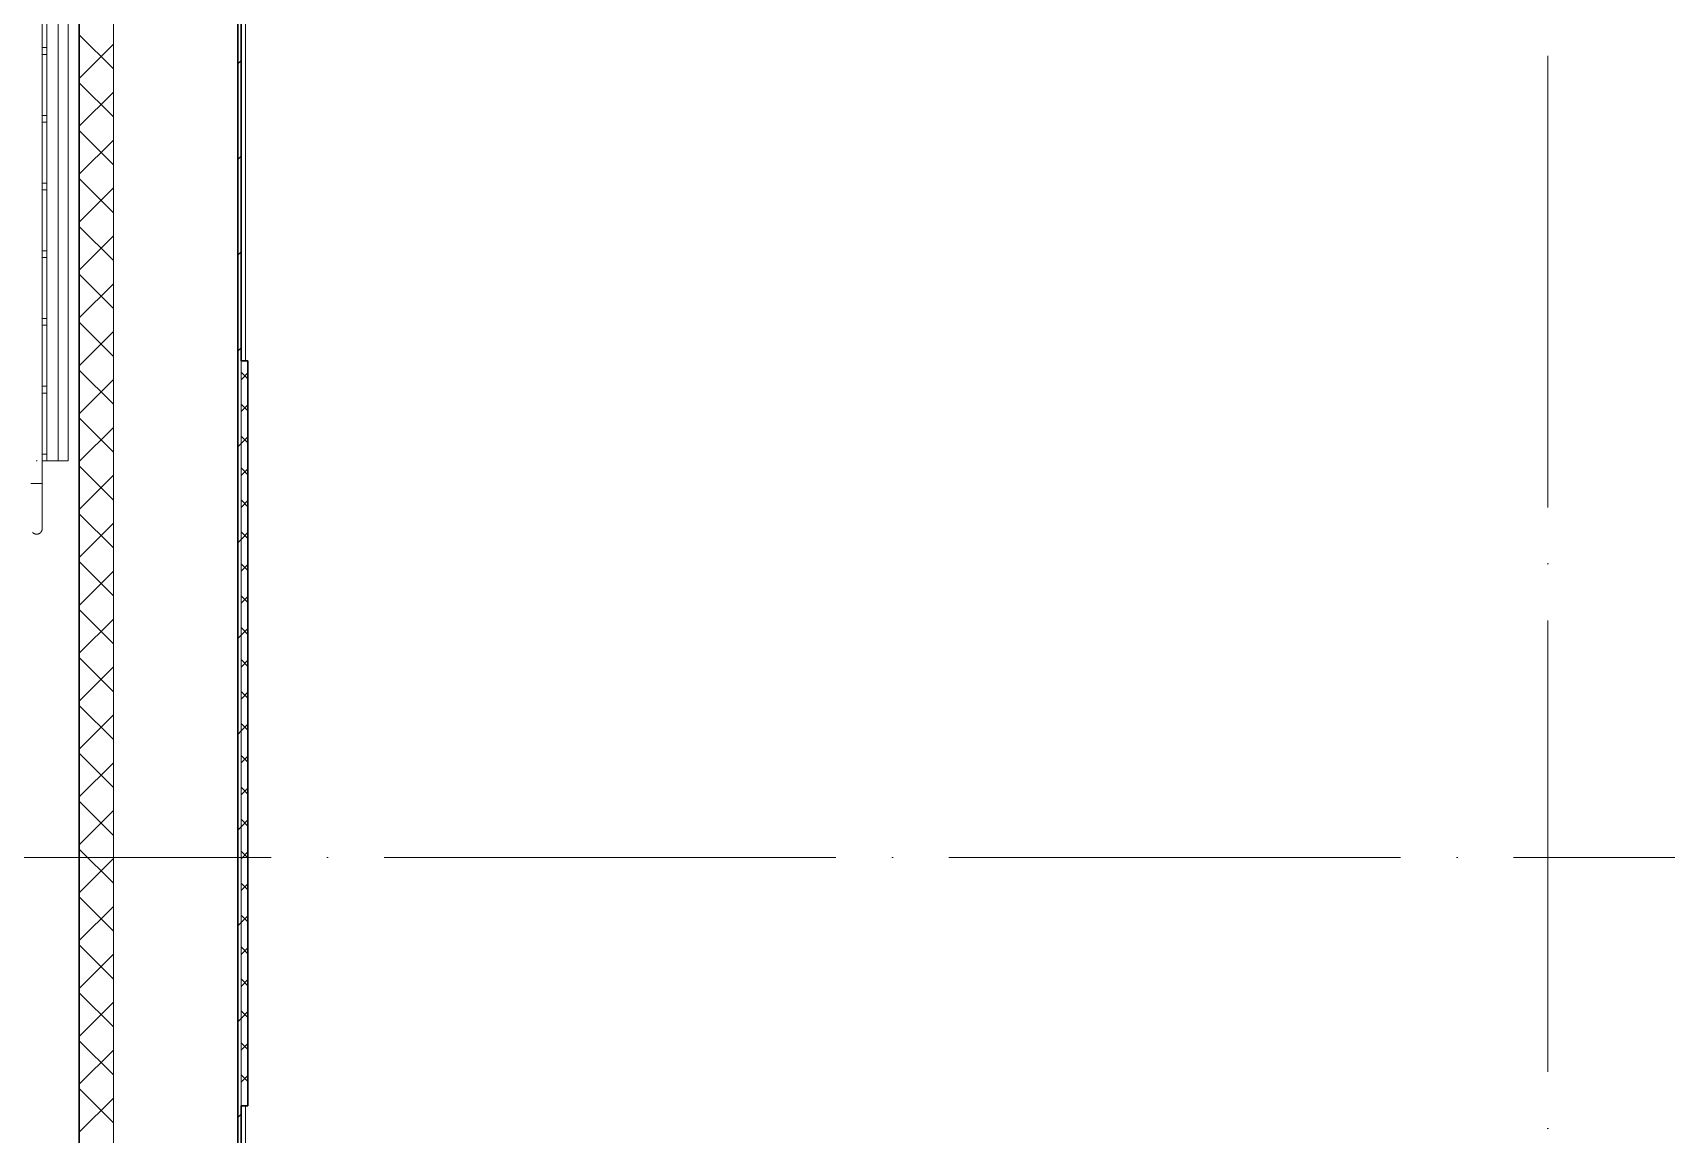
# Model space of a CAD drawing. Header units: millimetres. Extents: x -495897 to 1376592, y -28539 to 470976.
# Drawn here: x 106012 to 113244, y 381834 to 386713 of the extents above; entities that cross this region are included whole.
import ezdxf

# ---------------------------------------------------------------- set-up
doc = ezdxf.new("R2010")
doc.units = ezdxf.units.MM
doc.linetypes.add('ADSK_Линия сетки', pattern=[25, 20, -2.5, 0, -2.5])
for name, color, linetype, lineweight in [('Лестницы', 252, 'Continuous', 9), ('Ограждение', 252, 'Continuous', 9), ('Оси', 252, 'Continuous', 9), ('Стены внутренние', 7, 'Continuous', 18), ('Стены наружные', 7, 'Continuous', 18), ('Стены штриховка', 7, 'Continuous', 9)]:
    doc.layers.add(name, color=color, linetype=linetype, lineweight=lineweight)

# ---------------------------------------------------------------- blocks, each defined once
blk = doc.blocks.new('2 этаж')
at = {"layer": 'Лестницы', "color": 251, "true_color": 0x636466}
for p, q in [((106926, 24417.7), (106926, 29167.7)), ((106811, 26247.7), (106831, 26247.7)), ((106811, 26217.7), (106831, 26217.7)), ((106811, 25947.7), (106831, 25947.7)), ((106811, 25917.7), (106831, 25917.7)), ((106811, 25647.7), (106831, 25647.7)), ((106811, 25617.7), (106831, 25617.7)), ((106811, 25347.7), (106831, 25347.7)), ((106811, 25317.7), (106831, 25317.7)), ((106811, 25047.7), (106831, 25047.7)), ((106811, 25017.7), (106831, 25017.7)), ((106811, 24747.7), (106831, 24747.7)), ((106811, 24717.7), (106831, 24717.7)), ((106811, 24447.7), (106831, 24447.7)), ((106811, 24417.7), (106831, 24417.7)), ((106881, 24417.7), (106926, 24417.7))]:
    blk.add_line(p, q, dxfattribs=at)
at = {"layer": 'Ограждение', "color": 251, "true_color": 0x636466}
for p, q in [((106811, 24424), (106811, 28924)), ((106811, 24417.7), (106811, 28917.7)), ((106831, 24417.7), (106831, 28917.7)), ((106881, 24417.7), (106881, 28917.7)), ((107711, 24860.7), (107711, 28060.7)), ((106811, 24317.7), (106811, 24418.3)), ((106811, 24317.7), (106811, 24417.7)), ((106881, 24417.7), (106831, 24417.7)), ((106761, 24317.7), (106811, 24317.7)), ((106783.7, 24317.7), (106788.3, 24317.7)), ((106786, 24317.7), (106783.7, 24317.7)), ((106788.3, 24317.7), (106786, 24317.7)), ((107711, 18360.7), (107711, 21560.7))]:
    blk.add_line(p, q, dxfattribs=at)
at = {"layer": 'Ограждение', "color": 251, "true_color": 0x636466, "flags": 128}
for points in [[(106811, 24317.7), (106811, 24309.7), (106811, 24301.8), (106811, 24293.8), (106811, 24285.9), (106811, 24278), (106811, 24270.2), (106811, 24262.5), (106811, 24254.8), (106811, 24247.3), (106811, 24239.9), (106811, 24232.6), (106811, 24225.4), (106811, 24218.4), (106811, 24211.5), (106811, 24204.8), (106811, 24198.3), (106811, 24192), (106811, 24185.9), (106811, 24180), (106811, 24174.3), (106811, 24168.8), (106811, 24163.6), (106811, 24158.6), (106811, 24153.9), (106811, 24149.5), (106811, 24145.3), (106811, 24141.4), (106811, 24137.7), (106811, 24134.4), (106811, 24131.3), (106811, 24128.6), (106811, 24126.1), (106811, 24124), (106811, 24122.2), (106811, 24120.7), (106811, 24119.5), (106811, 24118.6), (106811, 24118), (106811, 24117.8), (106811, 24117.7)], [(106811, 24117.7), (106811, 24117.9), (106811, 24118.4), (106811, 24119.2), (106811, 24120.3), (106811, 24121.7), (106811, 24123.5), (106811, 24125.5), (106811, 24127.9), (106811, 24130.6), (106811, 24133.5), (106811, 24136.8), (106811, 24140.3), (106811, 24144.2), (106811, 24148.3), (106811, 24152.7), (106811, 24157.3), (106811, 24162.2), (106811, 24167.4), (106811, 24172.8), (106811, 24178.4), (106811, 24184.3), (106811, 24190.3), (106811, 24196.6), (106811, 24203), (106811, 24209.7), (106811, 24216.5), (106811, 24223.5), (106811, 24230.6), (106811, 24237.9), (106811, 24245.3), (106811, 24252.8), (106811, 24260.4), (106811, 24268.1), (106811, 24275.9), (106811, 24283.8), (106811, 24291.7), (106811, 24299.6), (106811, 24307.6), (106811, 24315.6), (106811, 24317.7)], [(106786, 24092.7), (106785, 24092.8), (106784, 24092.8), (106783, 24092.9), (106782, 24093.1), (106781, 24093.2), (106780.1, 24093.5), (106779.1, 24093.7), (106778.1, 24094), (106777.2, 24094.3), (106776.3, 24094.7), (106775.4, 24095.1), (106774.5, 24095.6), (106773.6, 24096.1), (106772.7, 24096.6), (106771.9, 24097.1), (106771.1, 24097.7), (106770.3, 24098.3), (106769.5, 24099), (106768.8, 24099.6), (106768.1, 24100.3)], [(106811, 24117.7), (106811, 24116.7), (106810.9, 24115.7), (106810.8, 24114.8), (106810.7, 24113.8), (106810.5, 24112.8), (106810.3, 24111.8), (106810, 24110.8), (106809.7, 24109.9), (106809.4, 24108.9), (106809, 24108), (106808.6, 24107.1), (106808.2, 24106.2), (106807.7, 24105.3), (106807.2, 24104.5), (106806.6, 24103.6), (106806.1, 24102.8), (106805.4, 24102), (106804.8, 24101.3), (106804.1, 24100.5), (106803.4, 24099.8), (106802.7, 24099.1), (106801.9, 24098.5), (106801.2, 24097.9), (106800.3, 24097.3), (106799.5, 24096.7), (106798.7, 24096.2), (106797.8, 24095.7), (106796.9, 24095.2), (106796, 24094.8), (106795.1, 24094.4), (106794.1, 24094.1), (106793.2, 24093.8), (106792.2, 24093.5), (106791.2, 24093.3), (106790.3, 24093.1), (106789.3, 24093), (106788.3, 24092.8), (106787.3, 24092.8), (106786.3, 24092.7), (106786, 24092.7)]]:
    blk.add_lwpolyline(points, dxfattribs=at)
at = {"layer": 'Ограждение', "color": 251, "true_color": 0x636466}
blk.add_open_spline([(106783.9, 24417.8), (106784.6, 24417.8), (106786, 24417.7), (106787.4, 24417.8), (106788.1, 24417.8)], degree=3, dxfattribs=at)
at = {"layer": 'Оси', "color": 251, "linetype": 'ADSK_Линия сетки', "ltscale": 100, "true_color": 0x636466}
for p, q in [((107676, 33711.4), (107676, 16056.5)), ((113476, 33711.4), (113476, 16056.5)), ((165326, 22660.7), (93565.9, 22660.7))]:
    blk.add_line(p, q, dxfattribs=at)
at = {"layer": 'Стены внутренние', "color": 251, "lineweight": 30, "true_color": 0x636466}
blk.add_line((106974, 29062.7), (106974, 16258.7), dxfattribs=at)
at = {"layer": 'Стены внутренние', "color": 251, "true_color": 0x636466}
blk.add_line((107126, 28910.7), (107126, 16960.7), dxfattribs=at)
at = {"layer": 'Стены внутренние', "color": 251, "linetype": 'Continuous', "lineweight": 9, "true_color": 0x636466}
for p, q in [((107126, 26153), (106976, 26303)), ((106976, 26112.6), (107126, 26262.6)), ((107126, 25940.9), (106976, 26090.9)), ((106976, 25900.5), (107126, 26050.5)), ((106976, 25998), (106974, 25994.6)), ((106976, 25984.5), (106974, 25988)), ((107126, 25728.7), (106976, 25878.7)), ((106976, 25688.3), (107126, 25838.3)), ((107126, 25516.6), (106976, 25666.6)), ((106976, 25476.2), (107126, 25626.2)), ((107126, 25304.5), (106976, 25454.5)), ((106976, 25264.1), (107126, 25414.1)), ((107126, 25092.3), (106976, 25242.3)), ((106976, 25185.2), (106974, 25181.8)), ((106976, 25051.9), (107126, 25201.9)), ((107126, 24880.2), (106976, 25030.2)), ((106976, 24839.8), (107126, 24989.8)), ((107126, 24668.1), (106976, 24818.1)), ((106976, 24627.7), (107126, 24777.7)), ((107126, 24455.9), (106976, 24605.9)), ((106976, 24415.5), (107126, 24565.5)), ((107126, 24243.8), (106976, 24393.8)), ((106976, 24203.4), (107126, 24353.4)), ((107126, 24031.7), (106976, 24181.7)), ((106976, 23991.3), (107126, 24141.3)), ((107126, 23819.6), (106976, 23969.6)), ((106976, 23779.1), (107126, 23929.1)), ((106976, 23749.3), (106974, 23752.8)), ((107126, 23607.4), (106976, 23757.4)), ((106976, 23567), (107126, 23717)), ((107126, 23395.3), (106976, 23545.3)), ((106976, 23354.9), (107126, 23504.9)), ((107126, 23183.2), (106976, 23333.2)), ((106976, 23142.7), (107126, 23292.7)), ((107126, 22971), (106976, 23121)), ((106976, 22930.6), (107126, 23080.6)), ((106976, 22950), (106974, 22946.6)), ((107126, 22758.9), (106976, 22908.9)), ((106976, 22718.5), (107126, 22868.5)), ((107126, 22546.8), (106976, 22696.8)), ((106976, 22506.3), (107126, 22656.3)), ((107126, 22334.6), (106976, 22484.6)), ((106976, 22294.2), (107126, 22444.2)), ((107126, 22122.5), (106976, 22272.5)), ((106976, 22082.1), (107126, 22232.1)), ((107126, 21910.4), (106976, 22060.4)), ((106976, 21869.9), (107126, 22019.9)), ((107126, 21698.2), (106976, 21848.2)), ((106976, 21657.8), (107126, 21807.8)), ((107126, 21486.1), (106976, 21636.1)), ((106976, 21445.7), (107126, 21595.7))]:
    blk.add_line(p, q, dxfattribs=at)
at = {"layer": 'Стены наружные', "color": 251, "lineweight": 30, "true_color": 0x636466}
for p, q in [((107676, 16960.7), (107676, 28360.7)), ((107691, 28345.7), (107691, 24860.7)), ((107721, 24860.7), (107691, 24860.7)), ((107721, 24860.7), (107721, 21560.7)), ((107691, 21560.7), (107691, 16975.7)), ((107721, 21560.7), (107691, 21560.7))]:
    blk.add_line(p, q, dxfattribs=at)
at = {"layer": 'Стены наружные', "color": 251, "linetype": 'Continuous', "lineweight": 9, "true_color": 0x636466}
for p, q in [((107676, 26176.2), (107691, 26191.2)), ((107676, 25751.9), (107691, 25766.9)), ((107676, 25327.7), (107691, 25342.7)), ((107676, 24903.4), (107691, 24918.4)), ((107721, 24780.2), (107691, 24810.2)), ((107691, 24777), (107721, 24807)), ((107721, 24638.8), (107691, 24668.8)), ((107691, 24635.6), (107721, 24665.6)), ((107721, 24497.3), (107691, 24527.3)), ((107691, 24494.1), (107721, 24524.1)), ((107676, 24479.1), (107691, 24494.1)), ((107721, 24355.9), (107691, 24385.9)), ((107691, 24352.7), (107721, 24382.7)), ((107721, 24214.5), (107691, 24244.5)), ((107691, 24211.3), (107721, 24241.3)), ((107721, 24073.1), (107691, 24103.1)), ((107691, 24069.9), (107721, 24099.9)), ((107676, 24054.9), (107691, 24069.9)), ((107721, 23931.7), (107691, 23961.7)), ((107691, 23928.4), (107721, 23958.4)), ((107721, 23790.2), (107691, 23820.2)), ((107691, 23787), (107721, 23817)), ((107721, 23648.8), (107691, 23678.8)), ((107691, 23645.6), (107721, 23675.6)), ((107676, 23630.6), (107691, 23645.6)), ((107721, 23507.4), (107691, 23537.4)), ((107691, 23504.2), (107721, 23534.2)), ((107721, 23366), (107691, 23396)), ((107691, 23362.8), (107721, 23392.8)), ((107676, 23206.3), (107691, 23221.3)), ((107721, 23224.6), (107691, 23254.6)), ((107691, 23221.3), (107721, 23251.3)), ((107721, 23083.1), (107691, 23113.1)), ((107691, 23079.9), (107721, 23109.9)), ((107721, 22941.7), (107691, 22971.7)), ((107691, 22938.5), (107721, 22968.5)), ((107676, 22782.1), (107691, 22797.1)), ((107721, 22800.3), (107691, 22830.3)), ((107691, 22797.1), (107721, 22827.1)), ((107721, 22658.9), (107691, 22688.9)), ((107691, 22655.7), (107721, 22685.7)), ((107721, 22517.4), (107691, 22547.4)), ((107691, 22514.2), (107721, 22544.2)), ((107676, 22357.8), (107691, 22372.8)), ((107721, 22376), (107691, 22406)), ((107691, 22372.8), (107721, 22402.8)), ((107721, 22234.6), (107691, 22264.6)), ((107691, 22231.4), (107721, 22261.4)), ((107721, 22093.2), (107691, 22123.2)), ((107691, 22090), (107721, 22120)), ((107676, 21933.5), (107691, 21948.5)), ((107721, 21951.8), (107691, 21981.8)), ((107691, 21948.5), (107721, 21978.5)), ((107721, 21810.3), (107691, 21840.3)), ((107691, 21807.1), (107721, 21837.1)), ((107721, 21668.9), (107691, 21698.9)), ((107691, 21665.7), (107721, 21695.7)), ((107676, 21509.3), (107691, 21524.3))]:
    blk.add_line(p, q, dxfattribs=at)
at = {"layer": 'Стены штриховка', "color": 251, "true_color": 0x636466}
for p, q in [((106976, 16258.7), (106976, 29062.7)), ((107691, 21560.7), (107691, 24860.7)), ((107691, 24860.7), (107691, 21560.7))]:
    blk.add_line(p, q, dxfattribs=at)

msp = doc.modelspace()

# ---------------------------------------------------------------- block references
msp.add_blockref('2 этаж', (-756.474, 360398.765))

doc.saveas('drawing.dxf')
